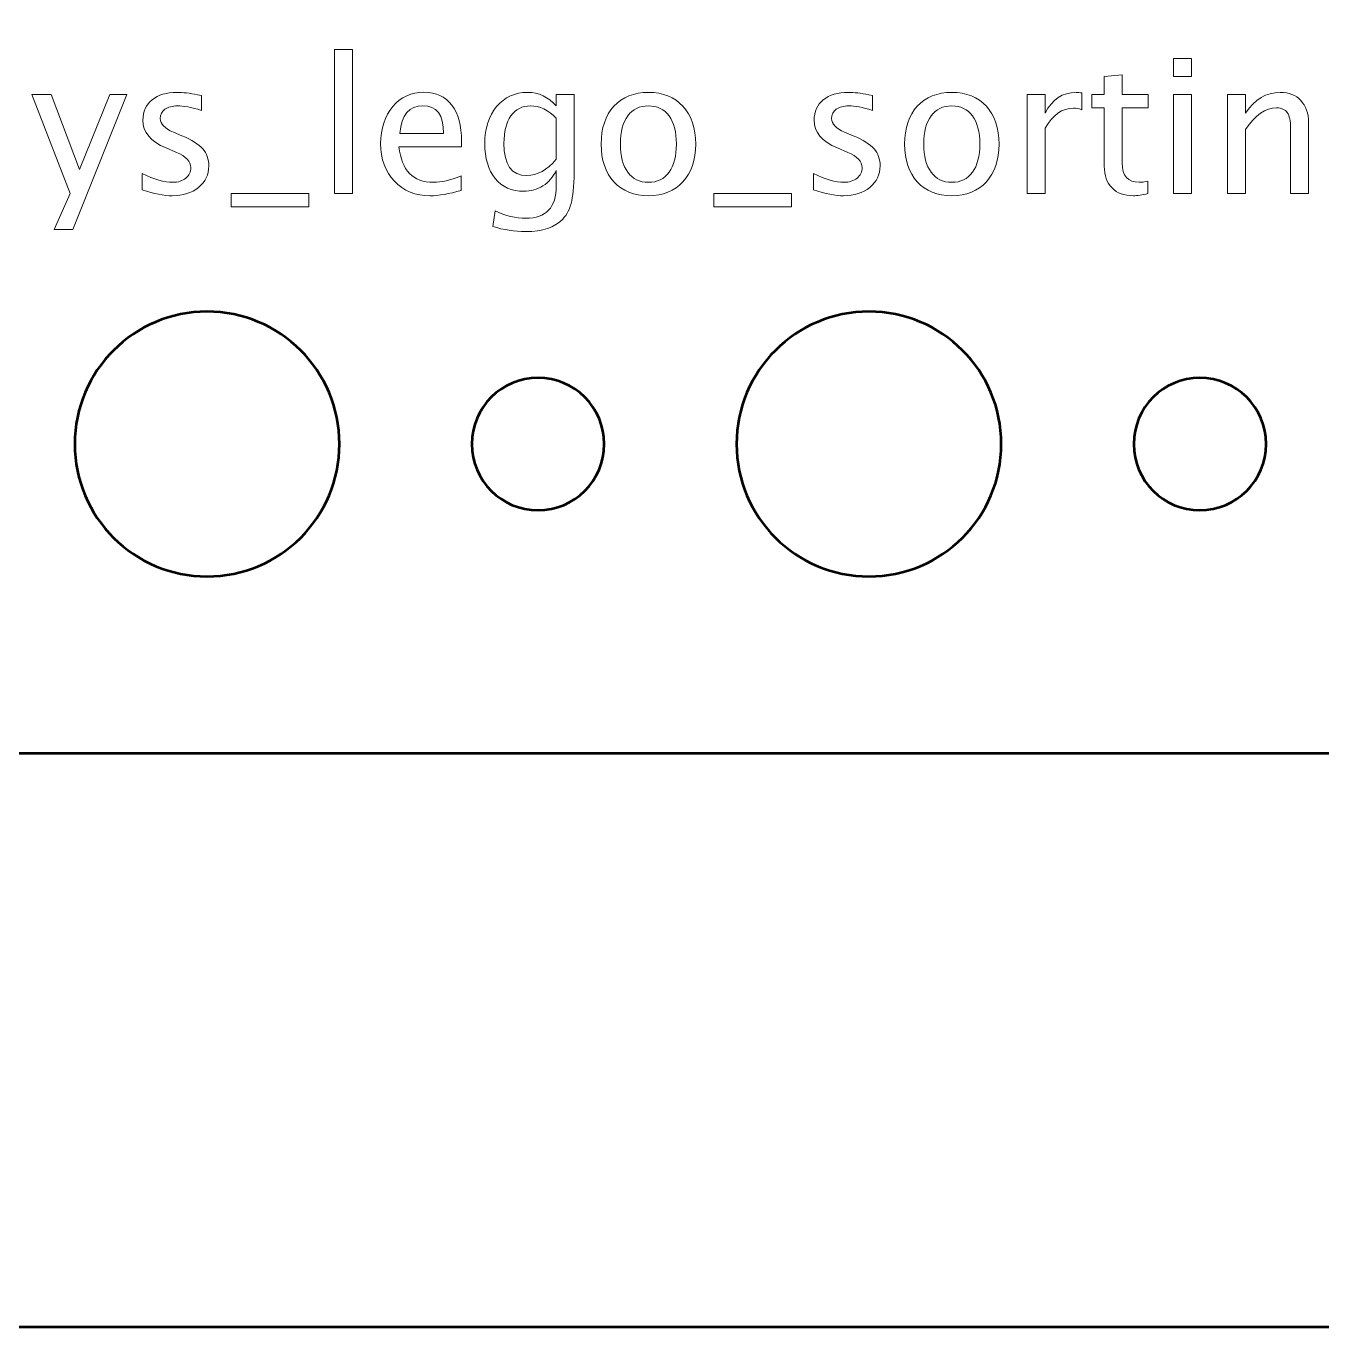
# Model space of a CAD drawing. Header units: centimetres. Extents: x -44 to 44, y -14.8 to 14.1.
# Drawn here: x 24.34 to 27.277, y -14.75 to -11.803 of the extents above; entities that cross this region are included whole.
import ezdxf

# ---------------------------------------------------------------- set-up
doc = ezdxf.new("R2010")
doc.units = ezdxf.units.CM
doc.header["$MEASUREMENT"] = 0
doc.layers.add('Layer 1', color=7, linetype='Continuous')

msp = doc.modelspace()

# ---------------------------------------------------------------- linework, layer by layer
at = {"layer": 'Layer 1', "color": 4, "lineweight": 53}
msp.add_lwpolyline([(16, -14.75), (44, -14.75), (44, 8.75), (16, 8.75), (16, -14.75)], close=True, dxfattribs=at)
at = {"layer": 'Layer 1', "lineweight": 53}
for points, knots in [([(16.55, -12.95), (16.55, -12.95), (16.55, 6.95), (16.55, 6.95), (16.55, 6.95), (16.55, 7.22614), (16.77386, 7.45), (17.05, 7.45), (17.05, 7.45), (17.05, 7.45), (42.95, 7.45), (42.95, 7.45), (42.95, 7.45), (43.22614, 7.45), (43.45, 7.22614), (43.45, 6.95), (43.45, 6.95), (43.45, 6.95), (43.45, -12.95), (43.45, -12.95), (43.45, -12.95), (43.45, -13.22614), (43.22614, -13.45), (42.95, -13.45), (42.95, -13.45), (42.95, -13.45), (17.05, -13.45), (17.05, -13.45), (17.05, -13.45), (16.77386, -13.45), (16.55, -13.22614), (16.55, -12.95)], [0, 0, 0, 0, 0.1111111, 0.1111111, 0.1111111, 0.1111111, 0.2222222, 0.2222222, 0.2222222, 0.2222222, 0.3333333, 0.3333333, 0.3333333, 0.3333333, 0.4444444, 0.4444444, 0.4444444, 0.4444444, 0.5555556, 0.5555556, 0.5555556, 0.5555556, 0.6666667, 0.6666667, 0.6666667, 0.6666667, 0.7777778, 0.7777778, 0.7777778, 0.7777778, 1, 1, 1, 1]), ([(24.45, -12.75), (24.45, -12.58431), (24.58431, -12.45), (24.75, -12.45), (24.75, -12.45), (24.91569, -12.45), (25.05, -12.58431), (25.05, -12.75), (25.05, -12.75), (25.05, -12.91569), (24.91569, -13.05), (24.75, -13.05), (24.75, -13.05), (24.58431, -13.05), (24.45, -12.91569), (24.45, -12.75)], [0, 0, 0, 0, 0.2, 0.2, 0.2, 0.2, 0.4, 0.4, 0.4, 0.4, 0.6, 0.6, 0.6, 0.6, 1, 1, 1, 1]), ([(25.95, -12.75), (25.95, -12.58431), (26.08431, -12.45), (26.25, -12.45), (26.25, -12.45), (26.41569, -12.45), (26.55, -12.58431), (26.55, -12.75), (26.55, -12.75), (26.55, -12.91569), (26.41569, -13.05), (26.25, -13.05), (26.25, -13.05), (26.08431, -13.05), (25.95, -12.91569), (25.95, -12.75)], [0, 0, 0, 0, 0.2, 0.2, 0.2, 0.2, 0.4, 0.4, 0.4, 0.4, 0.6, 0.6, 0.6, 0.6, 1, 1, 1, 1]), ([(25.35, -12.75), (25.35, -12.66716), (25.41716, -12.6), (25.5, -12.6), (25.5, -12.6), (25.58284, -12.6), (25.65, -12.66716), (25.65, -12.75), (25.65, -12.75), (25.65, -12.83284), (25.58284, -12.9), (25.5, -12.9), (25.5, -12.9), (25.41716, -12.9), (25.35, -12.83284), (25.35, -12.75)], [0, 0, 0, 0, 0.2, 0.2, 0.2, 0.2, 0.4, 0.4, 0.4, 0.4, 0.6, 0.6, 0.6, 0.6, 1, 1, 1, 1]), ([(26.85, -12.75), (26.85, -12.66716), (26.91716, -12.6), (27, -12.6), (27, -12.6), (27.08284, -12.6), (27.15, -12.66716), (27.15, -12.75), (27.15, -12.75), (27.15, -12.83284), (27.08284, -12.9), (27, -12.9), (27, -12.9), (26.91716, -12.9), (26.85, -12.83284), (26.85, -12.75)], [0, 0, 0, 0, 0.2, 0.2, 0.2, 0.2, 0.4, 0.4, 0.4, 0.4, 0.6, 0.6, 0.6, 0.6, 1, 1, 1, 1])]:
    msp.add_open_spline(points, degree=3, knots=knots, dxfattribs=at)
at = {"layer": 'Layer 1', "color": 5, "lineweight": 9}
for points, knots in [([(25.03873, -12.18252), (25.03873, -12.18252), (25.03873, -11.85613), (25.03873, -11.85613), (25.03873, -11.85613), (25.03873, -11.85613), (25.07937, -11.85613), (25.07937, -11.85613), (25.07937, -11.85613), (25.07937, -11.85613), (25.07937, -12.18252), (25.07937, -12.18252), (25.07937, -12.18252), (25.07937, -12.18252), (25.03873, -12.18252), (25.03873, -12.18252)], [0, 0, 0, 0, 0.2, 0.2, 0.2, 0.2, 0.4, 0.4, 0.4, 0.4, 0.6, 0.6, 0.6, 0.6, 1, 1, 1, 1]), ([(26.94007, -11.91709), (26.94007, -11.91709), (26.94007, -11.87645), (26.94007, -11.87645), (26.94007, -11.87645), (26.94007, -11.87645), (26.98071, -11.87645), (26.98071, -11.87645), (26.98071, -11.87645), (26.98071, -11.87645), (26.98071, -11.91709), (26.98071, -11.91709), (26.98071, -11.91709), (26.98071, -11.91709), (26.94007, -11.91709), (26.94007, -11.91709)], [0, 0, 0, 0, 0.2, 0.2, 0.2, 0.2, 0.4, 0.4, 0.4, 0.4, 0.6, 0.6, 0.6, 0.6, 1, 1, 1, 1]), ([(26.88207, -12.18245), (26.86951, -12.18591), (26.85857, -12.1876), (26.84933, -12.1876), (26.84933, -12.1876), (26.82859, -12.1876), (26.81243, -12.18167), (26.80086, -12.16982), (26.80086, -12.16982), (26.78922, -12.15797), (26.78343, -12.14153), (26.78343, -12.12043), (26.78343, -12.12043), (26.78343, -12.12043), (26.78343, -11.98863), (26.78343, -11.98863), (26.78343, -11.98863), (26.78343, -11.98863), (26.75535, -11.98863), (26.75535, -11.98863), (26.75535, -11.98863), (26.75535, -11.98863), (26.75535, -11.95816), (26.75535, -11.95816), (26.75535, -11.95816), (26.75535, -11.95816), (26.78343, -11.95816), (26.78343, -11.95816), (26.78343, -11.95816), (26.78343, -11.95816), (26.78343, -11.91759), (26.78343, -11.91759), (26.78343, -11.91759), (26.78343, -11.91759), (26.82407, -11.91371), (26.82407, -11.91371), (26.82407, -11.91371), (26.82407, -11.91371), (26.82407, -11.95816), (26.82407, -11.95816), (26.82407, -11.95816), (26.82407, -11.95816), (26.88292, -11.95816), (26.88292, -11.95816), (26.88292, -11.95816), (26.88292, -11.95816), (26.88292, -11.98863), (26.88292, -11.98863), (26.88292, -11.98863), (26.88292, -11.98863), (26.82407, -11.98863), (26.82407, -11.98863), (26.82407, -11.98863), (26.82407, -11.98863), (26.82407, -12.11309), (26.82407, -12.11309), (26.82407, -12.11309), (26.82407, -12.14244), (26.83684, -12.15712), (26.86231, -12.15712), (26.86231, -12.15712), (26.86775, -12.15712), (26.87431, -12.1562), (26.88207, -12.15444), (26.88207, -12.15444), (26.88207, -12.15444), (26.88207, -12.18245), (26.88207, -12.18245)], [0, 0, 0, 0, 0.0555556, 0.0555556, 0.0555556, 0.0555556, 0.1111111, 0.1111111, 0.1111111, 0.1111111, 0.1666667, 0.1666667, 0.1666667, 0.1666667, 0.2222222, 0.2222222, 0.2222222, 0.2222222, 0.2777778, 0.2777778, 0.2777778, 0.2777778, 0.3333333, 0.3333333, 0.3333333, 0.3333333, 0.3888889, 0.3888889, 0.3888889, 0.3888889, 0.4444444, 0.4444444, 0.4444444, 0.4444444, 0.5, 0.5, 0.5, 0.5, 0.5555556, 0.5555556, 0.5555556, 0.5555556, 0.6111111, 0.6111111, 0.6111111, 0.6111111, 0.6666667, 0.6666667, 0.6666667, 0.6666667, 0.7222222, 0.7222222, 0.7222222, 0.7222222, 0.7777778, 0.7777778, 0.7777778, 0.7777778, 0.8333333, 0.8333333, 0.8333333, 0.8333333, 0.8888889, 0.8888889, 0.8888889, 0.8888889, 1, 1, 1, 1]), ([(24.4033, -12.26422), (24.4033, -12.26422), (24.43971, -12.1828), (24.43971, -12.1828), (24.43971, -12.1828), (24.43971, -12.1828), (24.35279, -11.95816), (24.35279, -11.95816), (24.35279, -11.95816), (24.35279, -11.95816), (24.39639, -11.95816), (24.39639, -11.95816), (24.39639, -11.95816), (24.39639, -11.95816), (24.46102, -12.12805), (24.46102, -12.12805), (24.46102, -12.12805), (24.46102, -12.12805), (24.52995, -11.95816), (24.52995, -11.95816), (24.52995, -11.95816), (24.52995, -11.95816), (24.56826, -11.95816), (24.56826, -11.95816), (24.56826, -11.95816), (24.56826, -11.95816), (24.44564, -12.26422), (24.44564, -12.26422), (24.44564, -12.26422), (24.44564, -12.26422), (24.4033, -12.26422), (24.4033, -12.26422)], [0, 0, 0, 0, 0.1111111, 0.1111111, 0.1111111, 0.1111111, 0.2222222, 0.2222222, 0.2222222, 0.2222222, 0.3333333, 0.3333333, 0.3333333, 0.3333333, 0.4444444, 0.4444444, 0.4444444, 0.4444444, 0.5555556, 0.5555556, 0.5555556, 0.5555556, 0.6666667, 0.6666667, 0.6666667, 0.6666667, 0.7777778, 0.7777778, 0.7777778, 0.7777778, 1, 1, 1, 1]), ([(24.60319, -12.17448), (24.60319, -12.17448), (24.60319, -12.13722), (24.60319, -12.13722), (24.60319, -12.13722), (24.62979, -12.15049), (24.65286, -12.15712), (24.67254, -12.15712), (24.67254, -12.15712), (24.68425, -12.15712), (24.69399, -12.15395), (24.70168, -12.1476), (24.70168, -12.1476), (24.70937, -12.14132), (24.71325, -12.13341), (24.71325, -12.12389), (24.71325, -12.12389), (24.71325, -12.10999), (24.70246, -12.09849), (24.68087, -12.08939), (24.68087, -12.08939), (24.68087, -12.08939), (24.65709, -12.0793), (24.65709, -12.0793), (24.65709, -12.0793), (24.62202, -12.06476), (24.60446, -12.04374), (24.60446, -12.01643), (24.60446, -12.01643), (24.60446, -11.99689), (24.61137, -11.98151), (24.6252, -11.97029), (24.6252, -11.97029), (24.63903, -11.95907), (24.65801, -11.9535), (24.68207, -11.9535), (24.68207, -11.9535), (24.69456, -11.9535), (24.71008, -11.95519), (24.72849, -11.95865), (24.72849, -11.95865), (24.72849, -11.95865), (24.73696, -11.96027), (24.73696, -11.96027), (24.73696, -11.96027), (24.73696, -11.96027), (24.73696, -11.99414), (24.73696, -11.99414), (24.73696, -11.99414), (24.71431, -11.98736), (24.69625, -11.98398), (24.68277, -11.98398), (24.68277, -11.98398), (24.67092, -11.98398), (24.66154, -11.98659), (24.65441, -11.99174), (24.65441, -11.99174), (24.64735, -11.99689), (24.64383, -12.0038), (24.64383, -12.01248), (24.64383, -12.01248), (24.64383, -12.02469), (24.6537, -12.03506), (24.67353, -12.04346), (24.67353, -12.04346), (24.67353, -12.04346), (24.69307, -12.05171), (24.69307, -12.05171), (24.69307, -12.05171), (24.71523, -12.06102), (24.73089, -12.0709), (24.74006, -12.08127), (24.74006, -12.08127), (24.74931, -12.09165), (24.75389, -12.10463), (24.75389, -12.12015), (24.75389, -12.12015), (24.75389, -12.13983), (24.74613, -12.15599), (24.73054, -12.16862), (24.73054, -12.16862), (24.71502, -12.18125), (24.69512, -12.1876), (24.67092, -12.1876), (24.67092, -12.1876), (24.65229, -12.1876), (24.62979, -12.18323), (24.60319, -12.17448)], [0, 0, 0, 0, 0.0434783, 0.0434783, 0.0434783, 0.0434783, 0.0869565, 0.0869565, 0.0869565, 0.0869565, 0.1304348, 0.1304348, 0.1304348, 0.1304348, 0.173913, 0.173913, 0.173913, 0.173913, 0.2173913, 0.2173913, 0.2173913, 0.2173913, 0.2608696, 0.2608696, 0.2608696, 0.2608696, 0.3043478, 0.3043478, 0.3043478, 0.3043478, 0.3478261, 0.3478261, 0.3478261, 0.3478261, 0.3913043, 0.3913043, 0.3913043, 0.3913043, 0.4347826, 0.4347826, 0.4347826, 0.4347826, 0.4782609, 0.4782609, 0.4782609, 0.4782609, 0.5217391, 0.5217391, 0.5217391, 0.5217391, 0.5652174, 0.5652174, 0.5652174, 0.5652174, 0.6086957, 0.6086957, 0.6086957, 0.6086957, 0.6521739, 0.6521739, 0.6521739, 0.6521739, 0.6956522, 0.6956522, 0.6956522, 0.6956522, 0.7391304, 0.7391304, 0.7391304, 0.7391304, 0.7826087, 0.7826087, 0.7826087, 0.7826087, 0.826087, 0.826087, 0.826087, 0.826087, 0.8695652, 0.8695652, 0.8695652, 0.8695652, 0.9130435, 0.9130435, 0.9130435, 0.9130435, 1, 1, 1, 1]), ([(25.32575, -12.17532), (25.29844, -12.18351), (25.27509, -12.1876), (25.25561, -12.1876), (25.25561, -12.1876), (25.22238, -12.1876), (25.19536, -12.17659), (25.17455, -12.15465), (25.17455, -12.15465), (25.15373, -12.13271), (25.14329, -12.10427), (25.14329, -12.06928), (25.14329, -12.06928), (25.14329, -12.03534), (25.15246, -12.00747), (25.17088, -11.98567), (25.17088, -11.98567), (25.18929, -11.96394), (25.21286, -11.95308), (25.24157, -11.95308), (25.24157, -11.95308), (25.26874, -11.95308), (25.28976, -11.96274), (25.30458, -11.98207), (25.30458, -11.98207), (25.3194, -12.00141), (25.3268, -12.02878), (25.3268, -12.06427), (25.3268, -12.06427), (25.3268, -12.06427), (25.32659, -12.07669), (25.32659, -12.07669), (25.32659, -12.07669), (25.32659, -12.07669), (25.18478, -12.07669), (25.18478, -12.07669), (25.18478, -12.07669), (25.1907, -12.13031), (25.21688, -12.15712), (25.26323, -12.15712), (25.26323, -12.15712), (25.28024, -12.15712), (25.30105, -12.15232), (25.32575, -12.14273), (25.32575, -12.14273), (25.32575, -12.14273), (25.32575, -12.17532), (25.32575, -12.17532)], [0, 0, 0, 0, 0.0769231, 0.0769231, 0.0769231, 0.0769231, 0.1538462, 0.1538462, 0.1538462, 0.1538462, 0.2307692, 0.2307692, 0.2307692, 0.2307692, 0.3076923, 0.3076923, 0.3076923, 0.3076923, 0.3846154, 0.3846154, 0.3846154, 0.3846154, 0.4615385, 0.4615385, 0.4615385, 0.4615385, 0.5384615, 0.5384615, 0.5384615, 0.5384615, 0.6153846, 0.6153846, 0.6153846, 0.6153846, 0.6923077, 0.6923077, 0.6923077, 0.6923077, 0.7692308, 0.7692308, 0.7692308, 0.7692308, 0.8461538, 0.8461538, 0.8461538, 0.8461538, 1, 1, 1, 1]), ([(25.39779, -12.25703), (25.39779, -12.25703), (25.40258, -12.22189), (25.40258, -12.22189), (25.40258, -12.22189), (25.42615, -12.2329), (25.4495, -12.2384), (25.47257, -12.2384), (25.47257, -12.2384), (25.51836, -12.2384), (25.5413, -12.21413), (25.5413, -12.16566), (25.5413, -12.16566), (25.5413, -12.16566), (25.5413, -12.13038), (25.5413, -12.13038), (25.5413, -12.13038), (25.53424, -12.14527), (25.52422, -12.15677), (25.51117, -12.16502), (25.51117, -12.16502), (25.49812, -12.17328), (25.48358, -12.17744), (25.46757, -12.17744), (25.46757, -12.17744), (25.4404, -12.17744), (25.41888, -12.1677), (25.40301, -12.14823), (25.40301, -12.14823), (25.38713, -12.12876), (25.37916, -12.10237), (25.37916, -12.06907), (25.37916, -12.06907), (25.37916, -12.03499), (25.38819, -12.00719), (25.40625, -11.98567), (25.40625, -11.98567), (25.42439, -11.96422), (25.44774, -11.9535), (25.47646, -11.9535), (25.47646, -11.9535), (25.50157, -11.9535), (25.52323, -11.96366), (25.5413, -11.98405), (25.5413, -11.98405), (25.5413, -11.98405), (25.5413, -11.95816), (25.5413, -11.95816), (25.5413, -11.95816), (25.5413, -11.95816), (25.58193, -11.95816), (25.58193, -11.95816), (25.58193, -11.95816), (25.58193, -11.95816), (25.58193, -12.12128), (25.58193, -12.12128), (25.58193, -12.12128), (25.58193, -12.15634), (25.5801, -12.18231), (25.57643, -12.19917), (25.57643, -12.19917), (25.57283, -12.21603), (25.56592, -12.22986), (25.5559, -12.24059), (25.5559, -12.24059), (25.53812, -12.25942), (25.51032, -12.26888), (25.47257, -12.26888), (25.47257, -12.26888), (25.44668, -12.26888), (25.42178, -12.26493), (25.39779, -12.25703)], [0, 0, 0, 0, 0.0526316, 0.0526316, 0.0526316, 0.0526316, 0.1052632, 0.1052632, 0.1052632, 0.1052632, 0.1578947, 0.1578947, 0.1578947, 0.1578947, 0.2105263, 0.2105263, 0.2105263, 0.2105263, 0.2631579, 0.2631579, 0.2631579, 0.2631579, 0.3157895, 0.3157895, 0.3157895, 0.3157895, 0.3684211, 0.3684211, 0.3684211, 0.3684211, 0.4210526, 0.4210526, 0.4210526, 0.4210526, 0.4736842, 0.4736842, 0.4736842, 0.4736842, 0.5263158, 0.5263158, 0.5263158, 0.5263158, 0.5789474, 0.5789474, 0.5789474, 0.5789474, 0.6315789, 0.6315789, 0.6315789, 0.6315789, 0.6842105, 0.6842105, 0.6842105, 0.6842105, 0.7368421, 0.7368421, 0.7368421, 0.7368421, 0.7894737, 0.7894737, 0.7894737, 0.7894737, 0.8421053, 0.8421053, 0.8421053, 0.8421053, 0.8947368, 0.8947368, 0.8947368, 0.8947368, 1, 1, 1, 1]), ([(25.75021, -12.1876), (25.71726, -12.1876), (25.69116, -12.17709), (25.67197, -12.15606), (25.67197, -12.15606), (25.65271, -12.13504), (25.64311, -12.10646), (25.64311, -12.07041), (25.64311, -12.07041), (25.64311, -12.03443), (25.65271, -12.00592), (25.67197, -11.98497), (25.67197, -11.98497), (25.69116, -11.96401), (25.71726, -11.9535), (25.75021, -11.9535), (25.75021, -11.9535), (25.78316, -11.9535), (25.80927, -11.96401), (25.82846, -11.98497), (25.82846, -11.98497), (25.84772, -12.00592), (25.85731, -12.03443), (25.85731, -12.07041), (25.85731, -12.07041), (25.85731, -12.10646), (25.84772, -12.13504), (25.82846, -12.15606), (25.82846, -12.15606), (25.80927, -12.17709), (25.78316, -12.1876), (25.75021, -12.1876)], [0, 0, 0, 0, 0.1111111, 0.1111111, 0.1111111, 0.1111111, 0.2222222, 0.2222222, 0.2222222, 0.2222222, 0.3333333, 0.3333333, 0.3333333, 0.3333333, 0.4444444, 0.4444444, 0.4444444, 0.4444444, 0.5555556, 0.5555556, 0.5555556, 0.5555556, 0.6666667, 0.6666667, 0.6666667, 0.6666667, 0.7777778, 0.7777778, 0.7777778, 0.7777778, 1, 1, 1, 1]), ([(26.12459, -12.17448), (26.12459, -12.17448), (26.12459, -12.13722), (26.12459, -12.13722), (26.12459, -12.13722), (26.15119, -12.15049), (26.17426, -12.15712), (26.19394, -12.15712), (26.19394, -12.15712), (26.20565, -12.15712), (26.21539, -12.15395), (26.22308, -12.1476), (26.22308, -12.1476), (26.23077, -12.14132), (26.23465, -12.13341), (26.23465, -12.12389), (26.23465, -12.12389), (26.23465, -12.10999), (26.22386, -12.09849), (26.20227, -12.08939), (26.20227, -12.08939), (26.20227, -12.08939), (26.17849, -12.0793), (26.17849, -12.0793), (26.17849, -12.0793), (26.14342, -12.06476), (26.12586, -12.04374), (26.12586, -12.01643), (26.12586, -12.01643), (26.12586, -11.99689), (26.13277, -11.98151), (26.1466, -11.97029), (26.1466, -11.97029), (26.16043, -11.95907), (26.17941, -11.9535), (26.20347, -11.9535), (26.20347, -11.9535), (26.21596, -11.9535), (26.23148, -11.95519), (26.24989, -11.95865), (26.24989, -11.95865), (26.24989, -11.95865), (26.25836, -11.96027), (26.25836, -11.96027), (26.25836, -11.96027), (26.25836, -11.96027), (26.25836, -11.99414), (26.25836, -11.99414), (26.25836, -11.99414), (26.23571, -11.98736), (26.21765, -11.98398), (26.20417, -11.98398), (26.20417, -11.98398), (26.19232, -11.98398), (26.18294, -11.98659), (26.17581, -11.99174), (26.17581, -11.99174), (26.16875, -11.99689), (26.16523, -12.0038), (26.16523, -12.01248), (26.16523, -12.01248), (26.16523, -12.02469), (26.1751, -12.03506), (26.19493, -12.04346), (26.19493, -12.04346), (26.19493, -12.04346), (26.21447, -12.05171), (26.21447, -12.05171), (26.21447, -12.05171), (26.23663, -12.06102), (26.25229, -12.0709), (26.26146, -12.08127), (26.26146, -12.08127), (26.27071, -12.09165), (26.27529, -12.10463), (26.27529, -12.12015), (26.27529, -12.12015), (26.27529, -12.13983), (26.26753, -12.15599), (26.25194, -12.16862), (26.25194, -12.16862), (26.23642, -12.18125), (26.21652, -12.1876), (26.19232, -12.1876), (26.19232, -12.1876), (26.17369, -12.1876), (26.15119, -12.18323), (26.12459, -12.17448)], [0, 0, 0, 0, 0.0434783, 0.0434783, 0.0434783, 0.0434783, 0.0869565, 0.0869565, 0.0869565, 0.0869565, 0.1304348, 0.1304348, 0.1304348, 0.1304348, 0.173913, 0.173913, 0.173913, 0.173913, 0.2173913, 0.2173913, 0.2173913, 0.2173913, 0.2608696, 0.2608696, 0.2608696, 0.2608696, 0.3043478, 0.3043478, 0.3043478, 0.3043478, 0.3478261, 0.3478261, 0.3478261, 0.3478261, 0.3913043, 0.3913043, 0.3913043, 0.3913043, 0.4347826, 0.4347826, 0.4347826, 0.4347826, 0.4782609, 0.4782609, 0.4782609, 0.4782609, 0.5217391, 0.5217391, 0.5217391, 0.5217391, 0.5652174, 0.5652174, 0.5652174, 0.5652174, 0.6086957, 0.6086957, 0.6086957, 0.6086957, 0.6521739, 0.6521739, 0.6521739, 0.6521739, 0.6956522, 0.6956522, 0.6956522, 0.6956522, 0.7391304, 0.7391304, 0.7391304, 0.7391304, 0.7826087, 0.7826087, 0.7826087, 0.7826087, 0.826087, 0.826087, 0.826087, 0.826087, 0.8695652, 0.8695652, 0.8695652, 0.8695652, 0.9130435, 0.9130435, 0.9130435, 0.9130435, 1, 1, 1, 1]), ([(26.43778, -12.1876), (26.40483, -12.1876), (26.37873, -12.17709), (26.35954, -12.15606), (26.35954, -12.15606), (26.34028, -12.13504), (26.33068, -12.10646), (26.33068, -12.07041), (26.33068, -12.07041), (26.33068, -12.03443), (26.34028, -12.00592), (26.35954, -11.98497), (26.35954, -11.98497), (26.37873, -11.96401), (26.40483, -11.9535), (26.43778, -11.9535), (26.43778, -11.9535), (26.47073, -11.9535), (26.49684, -11.96401), (26.51603, -11.98497), (26.51603, -11.98497), (26.53529, -12.00592), (26.54488, -12.03443), (26.54488, -12.07041), (26.54488, -12.07041), (26.54488, -12.10646), (26.53529, -12.13504), (26.51603, -12.15606), (26.51603, -12.15606), (26.49684, -12.17709), (26.47073, -12.1876), (26.43778, -12.1876)], [0, 0, 0, 0, 0.1111111, 0.1111111, 0.1111111, 0.1111111, 0.2222222, 0.2222222, 0.2222222, 0.2222222, 0.3333333, 0.3333333, 0.3333333, 0.3333333, 0.4444444, 0.4444444, 0.4444444, 0.4444444, 0.5555556, 0.5555556, 0.5555556, 0.5555556, 0.6666667, 0.6666667, 0.6666667, 0.6666667, 0.7777778, 0.7777778, 0.7777778, 0.7777778, 1, 1, 1, 1]), ([(26.60853, -12.18252), (26.60853, -12.18252), (26.60853, -11.95816), (26.60853, -11.95816), (26.60853, -11.95816), (26.60853, -11.95816), (26.64917, -11.95816), (26.64917, -11.95816), (26.64917, -11.95816), (26.64917, -11.95816), (26.64917, -12.00056), (26.64917, -12.00056), (26.64917, -12.00056), (26.66533, -11.96916), (26.68875, -11.9535), (26.71951, -11.9535), (26.71951, -11.9535), (26.72368, -11.9535), (26.72805, -11.95385), (26.73257, -11.95456), (26.73257, -11.95456), (26.73257, -11.95456), (26.73257, -11.99259), (26.73257, -11.99259), (26.73257, -11.99259), (26.72551, -11.99026), (26.7193, -11.98906), (26.71394, -11.98906), (26.71394, -11.98906), (26.68812, -11.98906), (26.66653, -12.0043), (26.64917, -12.03485), (26.64917, -12.03485), (26.64917, -12.03485), (26.64917, -12.18252), (26.64917, -12.18252), (26.64917, -12.18252), (26.64917, -12.18252), (26.60853, -12.18252), (26.60853, -12.18252)], [0, 0, 0, 0, 0.0909091, 0.0909091, 0.0909091, 0.0909091, 0.1818182, 0.1818182, 0.1818182, 0.1818182, 0.2727273, 0.2727273, 0.2727273, 0.2727273, 0.3636364, 0.3636364, 0.3636364, 0.3636364, 0.4545455, 0.4545455, 0.4545455, 0.4545455, 0.5454545, 0.5454545, 0.5454545, 0.5454545, 0.6363636, 0.6363636, 0.6363636, 0.6363636, 0.7272727, 0.7272727, 0.7272727, 0.7272727, 0.8181818, 0.8181818, 0.8181818, 0.8181818, 1, 1, 1, 1]), ([(26.94007, -12.18252), (26.94007, -12.18252), (26.94007, -11.95816), (26.94007, -11.95816), (26.94007, -11.95816), (26.94007, -11.95816), (26.98071, -11.95816), (26.98071, -11.95816), (26.98071, -11.95816), (26.98071, -11.95816), (26.98071, -12.18252), (26.98071, -12.18252), (26.98071, -12.18252), (26.98071, -12.18252), (26.94007, -12.18252), (26.94007, -12.18252)], [0, 0, 0, 0, 0.2, 0.2, 0.2, 0.2, 0.4, 0.4, 0.4, 0.4, 0.6, 0.6, 0.6, 0.6, 1, 1, 1, 1]), ([(27.06241, -12.18252), (27.06241, -12.18252), (27.06241, -11.95816), (27.06241, -11.95816), (27.06241, -11.95816), (27.06241, -11.95816), (27.10305, -11.95816), (27.10305, -11.95816), (27.10305, -11.95816), (27.10305, -11.95816), (27.10305, -12.00056), (27.10305, -12.00056), (27.10305, -12.00056), (27.12457, -11.96916), (27.15096, -11.9535), (27.18214, -11.9535), (27.18214, -11.9535), (27.20176, -11.9535), (27.21735, -11.95964), (27.22885, -11.97198), (27.22885, -11.97198), (27.24035, -11.98426), (27.24613, -12.00084), (27.24613, -12.02158), (27.24613, -12.02158), (27.24613, -12.02158), (27.24613, -12.18252), (27.24613, -12.18252), (27.24613, -12.18252), (27.24613, -12.18252), (27.2055, -12.18252), (27.2055, -12.18252), (27.2055, -12.18252), (27.2055, -12.18252), (27.2055, -12.03485), (27.2055, -12.03485), (27.2055, -12.03485), (27.2055, -12.0182), (27.20303, -12.00634), (27.19816, -11.99929), (27.19816, -11.99929), (27.19322, -11.99216), (27.1851, -11.98863), (27.17375, -11.98863), (27.17375, -11.98863), (27.14877, -11.98863), (27.1252, -12.00493), (27.10305, -12.03753), (27.10305, -12.03753), (27.10305, -12.03753), (27.10305, -12.18252), (27.10305, -12.18252), (27.10305, -12.18252), (27.10305, -12.18252), (27.06241, -12.18252), (27.06241, -12.18252)], [0, 0, 0, 0, 0.0666667, 0.0666667, 0.0666667, 0.0666667, 0.1333333, 0.1333333, 0.1333333, 0.1333333, 0.2, 0.2, 0.2, 0.2, 0.2666667, 0.2666667, 0.2666667, 0.2666667, 0.3333333, 0.3333333, 0.3333333, 0.3333333, 0.4, 0.4, 0.4, 0.4, 0.4666667, 0.4666667, 0.4666667, 0.4666667, 0.5333333, 0.5333333, 0.5333333, 0.5333333, 0.6, 0.6, 0.6, 0.6, 0.6666667, 0.6666667, 0.6666667, 0.6666667, 0.7333333, 0.7333333, 0.7333333, 0.7333333, 0.8, 0.8, 0.8, 0.8, 0.8666667, 0.8666667, 0.8666667, 0.8666667, 1, 1, 1, 1]), ([(25.18689, -12.04621), (25.18689, -12.04621), (25.28595, -12.04621), (25.28595, -12.04621), (25.28595, -12.04621), (25.28595, -12.00444), (25.27036, -11.98355), (25.23924, -11.98355), (25.23924, -11.98355), (25.20792, -11.98355), (25.19049, -12.00444), (25.18689, -12.04621)], [0, 0, 0, 0, 0.25, 0.25, 0.25, 0.25, 0.5, 0.5, 0.5, 0.5, 1, 1, 1, 1]), ([(25.5413, -12.10491), (25.5413, -12.10491), (25.5413, -12.01185), (25.5413, -12.01185), (25.5413, -12.01185), (25.52337, -11.99329), (25.50383, -11.98398), (25.48273, -11.98398), (25.48273, -11.98398), (25.46397, -11.98398), (25.44929, -11.99146), (25.43871, -12.00649), (25.43871, -12.00649), (25.42805, -12.02144), (25.42276, -12.04226), (25.42276, -12.06879), (25.42276, -12.06879), (25.42276, -12.11754), (25.44005, -12.14188), (25.47469, -12.14188), (25.47469, -12.14188), (25.49826, -12.14188), (25.52048, -12.12953), (25.5413, -12.10491)], [0, 0, 0, 0, 0.1428571, 0.1428571, 0.1428571, 0.1428571, 0.2857143, 0.2857143, 0.2857143, 0.2857143, 0.4285714, 0.4285714, 0.4285714, 0.4285714, 0.5714286, 0.5714286, 0.5714286, 0.5714286, 0.7142857, 0.7142857, 0.7142857, 0.7142857, 1, 1, 1, 1]), ([(25.75014, -12.15712), (25.77025, -12.15712), (25.78591, -12.14957), (25.79706, -12.1344), (25.79706, -12.1344), (25.80814, -12.1193), (25.81371, -12.09792), (25.81371, -12.07041), (25.81371, -12.07041), (25.81371, -12.04296), (25.80814, -12.02165), (25.79706, -12.00656), (25.79706, -12.00656), (25.78591, -11.99153), (25.77025, -11.98398), (25.75014, -11.98398), (25.75014, -11.98398), (25.72996, -11.98398), (25.7143, -11.99153), (25.70329, -12.00656), (25.70329, -12.00656), (25.69222, -12.02165), (25.68671, -12.04296), (25.68671, -12.07041), (25.68671, -12.07041), (25.68671, -12.09792), (25.69222, -12.1193), (25.70329, -12.1344), (25.70329, -12.1344), (25.7143, -12.14957), (25.72996, -12.15712), (25.75014, -12.15712)], [0, 0, 0, 0, 0.1111111, 0.1111111, 0.1111111, 0.1111111, 0.2222222, 0.2222222, 0.2222222, 0.2222222, 0.3333333, 0.3333333, 0.3333333, 0.3333333, 0.4444444, 0.4444444, 0.4444444, 0.4444444, 0.5555556, 0.5555556, 0.5555556, 0.5555556, 0.6666667, 0.6666667, 0.6666667, 0.6666667, 0.7777778, 0.7777778, 0.7777778, 0.7777778, 1, 1, 1, 1]), ([(26.43771, -12.15712), (26.45782, -12.15712), (26.47348, -12.14957), (26.48463, -12.1344), (26.48463, -12.1344), (26.49571, -12.1193), (26.50128, -12.09792), (26.50128, -12.07041), (26.50128, -12.07041), (26.50128, -12.04296), (26.49571, -12.02165), (26.48463, -12.00656), (26.48463, -12.00656), (26.47348, -11.99153), (26.45782, -11.98398), (26.43771, -11.98398), (26.43771, -11.98398), (26.41753, -11.98398), (26.40187, -11.99153), (26.39086, -12.00656), (26.39086, -12.00656), (26.37979, -12.02165), (26.37428, -12.04296), (26.37428, -12.07041), (26.37428, -12.07041), (26.37428, -12.09792), (26.37979, -12.1193), (26.39086, -12.1344), (26.39086, -12.1344), (26.40187, -12.14957), (26.41753, -12.15712), (26.43771, -12.15712)], [0, 0, 0, 0, 0.1111111, 0.1111111, 0.1111111, 0.1111111, 0.2222222, 0.2222222, 0.2222222, 0.2222222, 0.3333333, 0.3333333, 0.3333333, 0.3333333, 0.4444444, 0.4444444, 0.4444444, 0.4444444, 0.5555556, 0.5555556, 0.5555556, 0.5555556, 0.6666667, 0.6666667, 0.6666667, 0.6666667, 0.7777778, 0.7777778, 0.7777778, 0.7777778, 1, 1, 1, 1]), ([(24.8042, -12.213), (24.8042, -12.213), (24.8042, -12.18252), (24.8042, -12.18252), (24.8042, -12.18252), (24.8042, -12.18252), (24.98031, -12.18252), (24.98031, -12.18252), (24.98031, -12.18252), (24.98031, -12.18252), (24.98031, -12.213), (24.98031, -12.213), (24.98031, -12.213), (24.98031, -12.213), (24.8042, -12.213), (24.8042, -12.213)], [0, 0, 0, 0, 0.2, 0.2, 0.2, 0.2, 0.4, 0.4, 0.4, 0.4, 0.6, 0.6, 0.6, 0.6, 1, 1, 1, 1]), ([(25.8981, -12.213), (25.8981, -12.213), (25.8981, -12.18252), (25.8981, -12.18252), (25.8981, -12.18252), (25.8981, -12.18252), (26.07421, -12.18252), (26.07421, -12.18252), (26.07421, -12.18252), (26.07421, -12.18252), (26.07421, -12.213), (26.07421, -12.213), (26.07421, -12.213), (26.07421, -12.213), (25.8981, -12.213), (25.8981, -12.213)], [0, 0, 0, 0, 0.2, 0.2, 0.2, 0.2, 0.4, 0.4, 0.4, 0.4, 0.6, 0.6, 0.6, 0.6, 1, 1, 1, 1])]:
    msp.add_open_spline(points, degree=3, knots=knots, dxfattribs=at)

doc.saveas('drawing.dxf')
